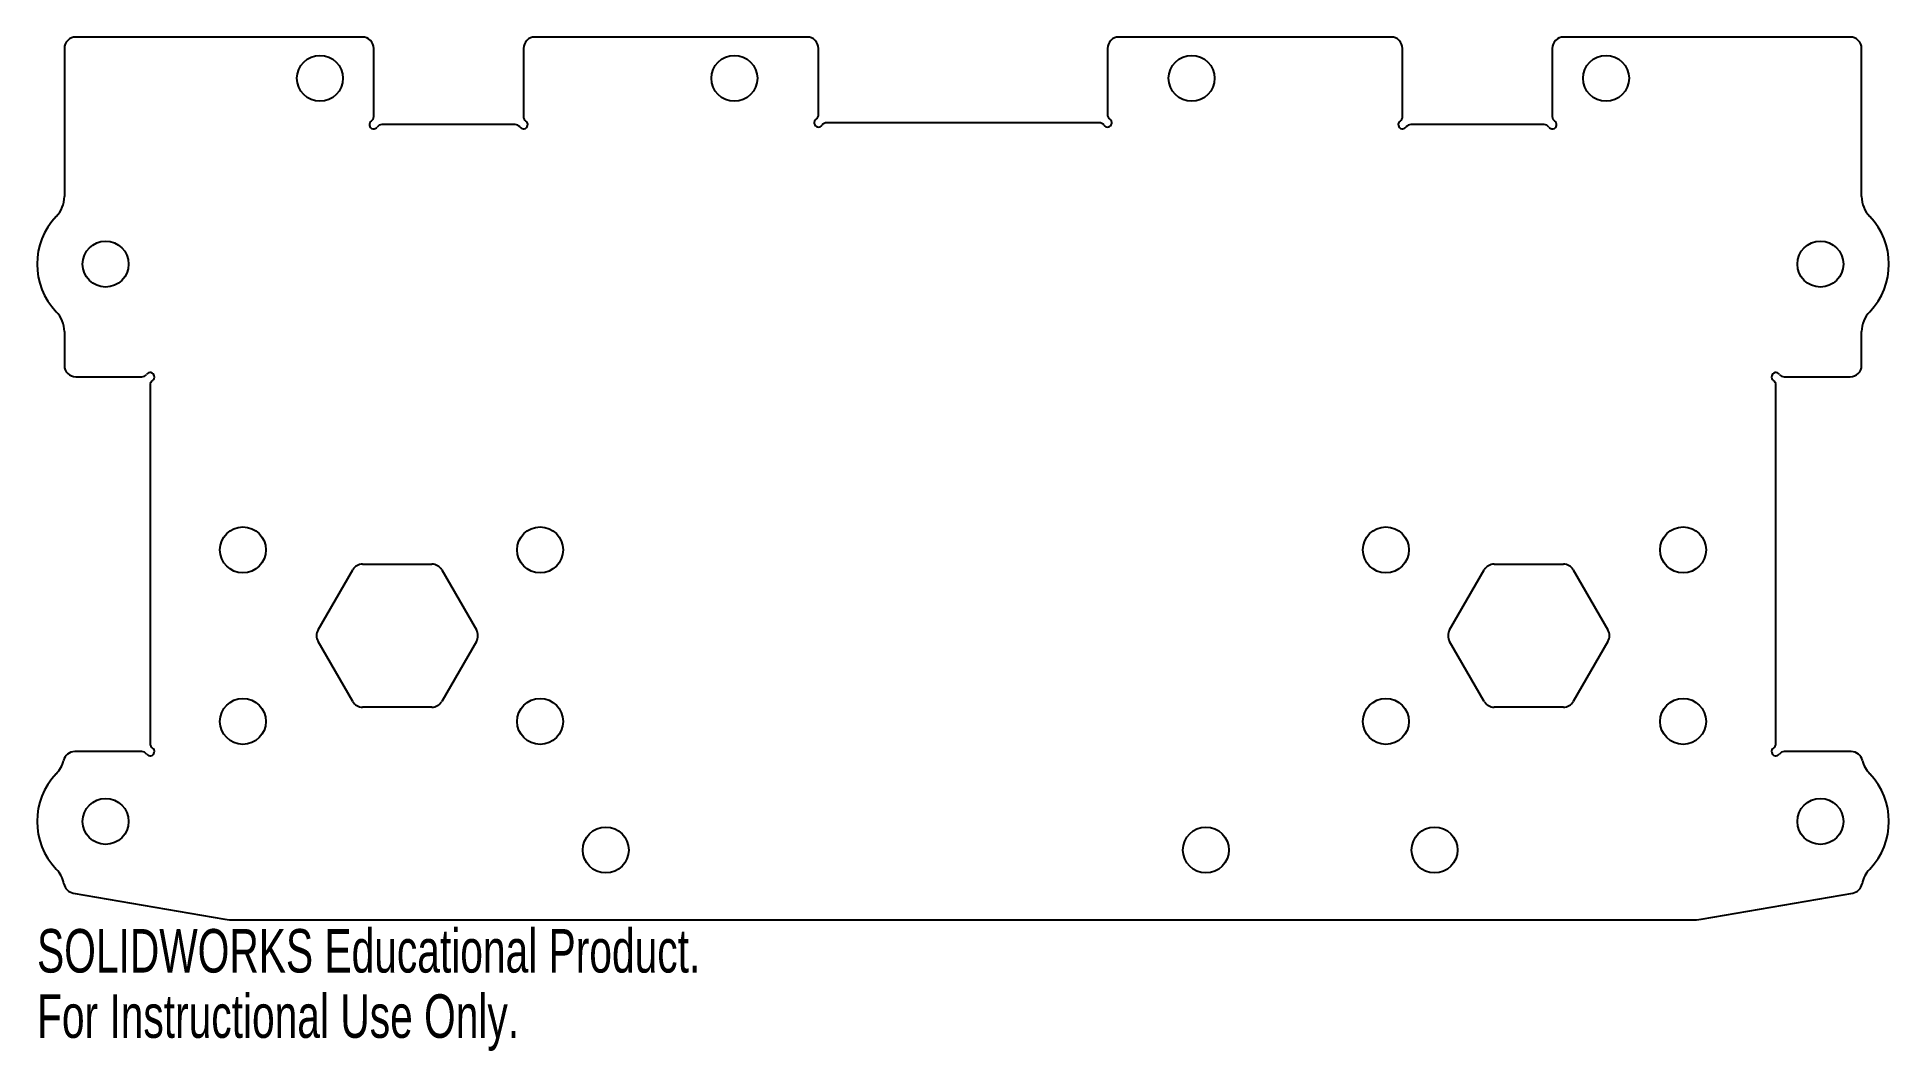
# Model space of a CAD drawing. Header units: inches. Extents: x -4.05 to 4.05, y -1.82 to 2.62.
import ezdxf

# ---------------------------------------------------------------- set-up
doc = ezdxf.new("R2010")
doc.units = ezdxf.units.IN
doc.header["$MEASUREMENT"] = 0
doc.styles.add('SLDTEXTSTYLE0', font='TXT', dxfattribs={"width": 0.7})

msp = doc.modelspace()

# ---------------------------------------------------------------- linework, layer by layer
at = {"color": 7, "linetype": 'Continuous', "lineweight": 25}
for p, q in [((-2.6275, 2.618), (-3.8805, 2.618)), ((-0.682, 2.618), (-1.8725, 2.618)), ((1.8725, 2.618), (0.682, 2.618)), ((3.8805, 2.618), (2.6275, 2.618)), ((-3.9305, 2.568), (-3.9305, 1.9205)), ((-2.5775, 2.2709), (-2.5775, 2.568)), ((-1.9225, 2.568), (-1.9225, 2.2709)), ((-0.632, 2.2789), (-0.632, 2.568)), ((0.632, 2.568), (0.632, 2.2789)), ((1.9225, 2.2709), (1.9225, 2.568)), ((2.5775, 2.568), (2.5775, 2.2709)), ((3.9305, 1.9205), (3.9305, 2.568)), ((-1.9584, 2.235), (-2.5416, 2.235)), ((0.5961, 2.243), (-0.5961, 2.243)), ((2.5416, 2.235), (1.9584, 2.235)), ((-3.9305, 1.3295), (-3.9305, 1.182)), ((3.9305, 1.182), (3.9305, 1.3295)), ((-3.8805, 1.132), (-3.5914, 1.132)), ((-3.5555, 1.0961), (-3.5555, -0.4711)), ((3.5555, -0.4711), (3.5555, 1.0961)), ((3.5914, 1.132), (3.8805, 1.132)), ((-2.8209, 0.025), (-2.6694, 0.2875)), ((-2.6261, 0.3125), (-2.3229, 0.3125)), ((-2.2796, 0.2875), (-2.1281, 0.025)), ((2.1281, 0.025), (2.2796, 0.2875)), ((2.3229, 0.3125), (2.6261, 0.3125)), ((2.6694, 0.2875), (2.8209, 0.025)), ((-2.6694, -0.2875), (-2.8209, -0.025)), ((-2.1281, -0.025), (-2.2796, -0.2875)), ((2.2796, -0.2875), (2.1281, -0.025)), ((2.8209, -0.025), (2.6694, -0.2875)), ((-2.3229, -0.3125), (-2.6261, -0.3125)), ((2.6261, -0.3125), (2.3229, -0.3125)), ((-3.5914, -0.507), (-3.8851, -0.507)), ((3.8851, -0.507), (3.5914, -0.507)), ((-3.8918, -1.1257), (-3.2286, -1.2395)), ((3.2286, -1.2395), (3.8918, -1.1257)), ((-3.1875, -1.243), (3.1875, -1.243))]:
    msp.add_line(p, q, dxfattribs=at)
for centre in [(-2.8125, 2.4375), (-1, 2.4375), (1, 2.4375), (2.8125, 2.4375), (-3.75, 1.625), (3.75, 1.625), (-3.1495, 0.375), (-1.8495, 0.375), (1.8495, 0.375), (3.1495, 0.375), (-3.1495, -0.375), (-1.8495, -0.375), (1.8495, -0.375), (3.1495, -0.375), (-3.75, -0.8125), (3.75, -0.8125), (-1.5625, -0.9375), (1.0625, -0.9375), (2.0625, -0.9375)]:
    msp.add_circle(centre, 0.1005, dxfattribs=at)
for centre, radius, start, end in [((-3.8805, 2.568), 0.05, 90, 180), ((-2.6275, 2.568), 0.05, 0, 90), ((-1.8725, 2.568), 0.05, 90, 180), ((-0.682, 2.568), 0.05, 0, 90), ((0.682, 2.568), 0.05, 90, 180), ((1.8725, 2.568), 0.05, 0, 90), ((2.6275, 2.568), 0.05, 90, 180), ((3.8805, 2.568), 0.05, 0, 90), ((-2.6025, 2.2709), 0.025, 304.8499, 0), ((-1.8975, 2.2709), 0.025, 180, 235.1501), ((-0.657, 2.2789), 0.025, 304.8499, 0), ((0.657, 2.2789), 0.025, 180, 235.1501), ((1.8975, 2.2709), 0.025, 304.8499, 0), ((2.6025, 2.2709), 0.025, 180, 235.1501), ((-2.5775, 2.235), 0.0188, 124.8499, 325.1501), ((-2.5416, 2.21), 0.025, 90, 145.1501), ((-1.9584, 2.21), 0.025, 34.8499, 90), ((-1.9225, 2.235), 0.0188, 214.8499, 55.1501), ((-0.632, 2.243), 0.0188, 124.8499, 325.1501), ((-0.5961, 2.218), 0.025, 90, 145.1501), ((0.5961, 2.218), 0.025, 34.8499, 90), ((0.632, 2.243), 0.0188, 214.8499, 55.1501), ((1.9225, 2.235), 0.0188, 124.8499, 325.1501), ((1.9584, 2.21), 0.025, 90, 145.1501), ((2.5416, 2.21), 0.025, 34.8499, 90), ((2.5775, 2.235), 0.0188, 214.8499, 55.1501), ((-4.0555, 1.9205), 0.125, 315.95743, 0), ((4.0555, 1.9205), 0.125, 180, 224.04257), ((-3.75, 1.625), 0.3, 135.95743, 224.04257), ((3.75, 1.625), 0.3, 315.95743, 44.04257), ((-4.0555, 1.3295), 0.125, 0, 44.04257), ((4.0555, 1.3295), 0.125, 135.95743, 180), ((-3.8805, 1.182), 0.05, 180, 270), ((-3.5914, 1.157), 0.025, 270, 325.1501), ((-3.5555, 1.132), 0.0188, 304.8499, 145.1501), ((3.5555, 1.132), 0.0188, 34.8499, 235.1501), ((3.5914, 1.157), 0.025, 214.8499, 270), ((3.8805, 1.182), 0.05, 270, 0), ((-3.5305, 1.0961), 0.025, 124.8499, 180), ((3.5305, 1.0961), 0.025, 0, 55.1501), ((-2.6261, 0.2625), 0.05, 90, 150), ((-2.3229, 0.2625), 0.05, 30, 90), ((2.3229, 0.2625), 0.05, 90, 150), ((2.6261, 0.2625), 0.05, 30, 90), ((-2.7776, 0), 0.05, 150, 210), ((-2.1714, 0), 0.05, 330, 30), ((2.1714, 0), 0.05, 150, 210), ((2.7776, 0), 0.05, 330, 30), ((-2.6261, -0.2625), 0.05, 210, 270), ((-2.3229, -0.2625), 0.05, 270, 330), ((2.3229, -0.2625), 0.05, 210, 270), ((2.6261, -0.2625), 0.05, 270, 330), ((-3.5305, -0.4711), 0.025, 180, 235.1501), ((3.5305, -0.4711), 0.025, 304.8499, 0), ((-4.0555, -0.517), 0.125, 315.95743, 346.80153), ((-3.8851, -0.557), 0.05, 90, 166.80153), ((-3.5914, -0.532), 0.025, 34.8499, 90), ((-3.5555, -0.507), 0.0188, 214.8499, 55.1501), ((3.5555, -0.507), 0.0187, 124.8499, 325.1501), ((3.5914, -0.532), 0.025, 90, 145.1501), ((3.8851, -0.557), 0.05, 13.19847, 90), ((4.0555, -0.517), 0.125, 193.19847, 224.04257), ((-3.75, -0.8125), 0.3, 135.95743, 224.04257), ((3.75, -0.8125), 0.3, 315.95743, 44.04257), ((-4.0555, -1.108), 0.125, 10.3705, 44.04257), ((4.0555, -1.108), 0.125, 135.95743, 169.6295), ((-3.8834, -1.0765), 0.05, 190.3705, 260.26649), ((3.8834, -1.0765), 0.05, 279.73351, 349.6295), ((-3.1875, -1), 0.243, 260.26649, 270), ((3.1875, -1), 0.243, 270, 279.73351)]:
    msp.add_arc(centre, radius, start, end, dxfattribs=at)

# ---------------------------------------------------------------- texts
at = {"color": 7, "linetype": 'Continuous', "char_height": 0.1903, "attachment_point": 1, "style": 'SLDTEXTSTYLE0'}
for s, insert in [('SOLIDWORKS Educational Product.', (-4.05, -1.2831)), ('For Instructional Use Only.', (-4.05, -1.5686))]:
    msp.add_mtext(s, dxfattribs=dict(at, insert=insert))

doc.saveas('drawing.dxf')
